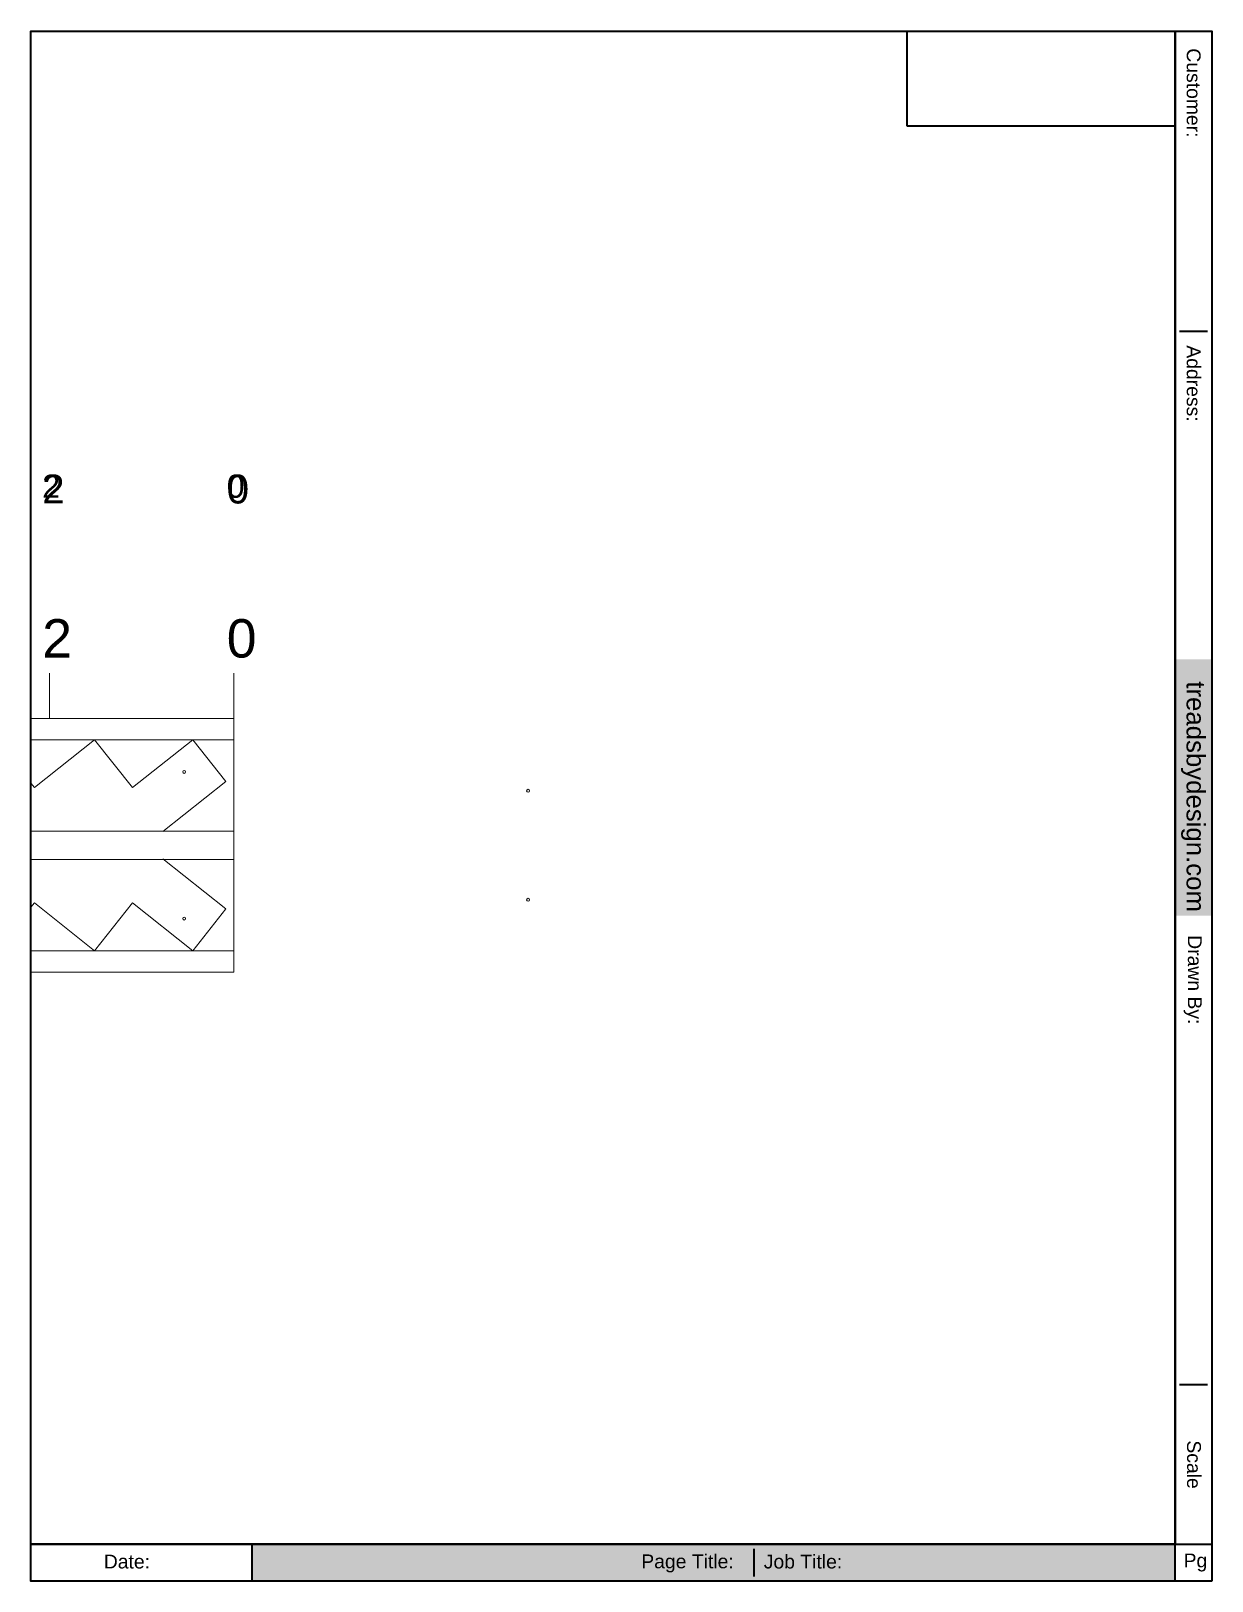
# Paper-space layout 'Portrait Details' of a CAD drawing. Header units: inches. Extents: x 0.1 to 8.1, y 0.1 to 10.6.
# The model-space entities are those that its viewports show. They can reach past a viewport. Long polylines and large blocks are cut down to what shows.
import ezdxf
from ezdxf.enums import TextEntityAlignment as Align

# ---------------------------------------------------------------- set-up
doc = ezdxf.new("R2010")
doc.units = ezdxf.units.IN
doc.header["$MEASUREMENT"] = 0
for name, color, linetype, lineweight in [('Border', 1, 'Continuous', 35), ('Concrete', 40, 'Continuous', 9), ('Dimension', 3, 'Continuous', 9), ('Hole-Framing', 150, 'Continuous', 18), ('Kick', 4, 'Continuous', 9), ('Plywood', 6, 'Continuous', 18), ('Stringer', 7, 'Continuous', 13), ('Stringer @ 19.2', 7, 'Continuous', 13), ('Stringer @ 24', 7, 'Continuous', 13), ('Stringer @ 32', 7, 'Continuous', 13)]:
    doc.layers.add(name, color=color, linetype=linetype, lineweight=lineweight)
doc.styles.add('5-32 Text', font='arial.ttf', dxfattribs={"height": 0.15625})
doc.styles.add('Plot Info', font='arial.ttf', dxfattribs={"height": 0.09375})
picture_1 = doc.add_image_def('image1.png', size_in_pixel=(402, 143))

# ---------------------------------------------------------------- blocks, each defined once
blk = doc.blocks.new('Portrait Details')
at = {"layer": 'Concrete', "style": 'Plot Info'}
for tag, p in [('CUSTOMER_NAME', (7.923, 10.383)), ('ADDRESS', (7.923, 8.371))]:
    blk.add_attdef(tag, text='', height=0.0938, rotation=270, dxfattribs=at).set_placement(p, align=Align.TOP_LEFT)
blk.add_attdef('DRAWN_BY', (7.837, 4.375), '', height=0.0938, rotation=270, dxfattribs=at)
blk.add_attdef('SCALE', text='', height=0.0938, rotation=270, dxfattribs=at).set_placement((7.88, 0.789), align=Align.MIDDLE)
blk.add_attdef('DATE', text='', height=0.0938, dxfattribs=at).set_placement((0.65, 0.132), align=Align.MIDDLE_CENTER)
blk.add_attdef('PG', text='', height=0.0938, dxfattribs=at).set_placement((7.888, 0.125), align=Align.MIDDLE)
at = {"layer": 'Stringer', "color": 7, "true_color": 0xffffff, "style": 'Plot Info'}
blk.add_attdef('PAGE_TITLE', text='', height=0.0938, dxfattribs=at).set_placement((4.797, 0.18), align=Align.TOP_RIGHT)
blk.add_attdef('JOB_TITLE', (4.964, 0.085), '', height=0.0938, dxfattribs=at)
blk = doc.blocks.new('*U17')
at = {"layer": 'Stringer @ 19.2', "insert": (64.7, 0.94), "char_height": 3, "attachment_point": 1, "rotation": 270, "style": '5-32 Text'}
blk.add_mtext_dynamic_manual_height_columns('0', width=8.121, gutter_width=7.5, heights=[0], dxfattribs=at)
at = {"layer": 'Stringer @ 24', "insert": (64.7, 0.94), "char_height": 3.75, "attachment_point": 1, "rotation": 270, "style": '5-32 Text'}
blk.add_mtext_dynamic_manual_height_columns('0', width=10.1513, gutter_width=9.38, heights=[-3.83], dxfattribs=at)
at = {"layer": 'Stringer @ 32', "insert": (45.91, 0.94), "char_height": 5, "attachment_point": 1, "rotation": 270, "style": '5-32 Text'}
blk.add_mtext_dynamic_manual_height_columns('0', width=13.535, gutter_width=12.5, heights=[-5.11], dxfattribs=at)
blk = doc.blocks.new('*U18')
at = {"layer": 'Stringer @ 19.2', "insert": (64.7, 24.94), "char_height": 3, "attachment_point": 1, "rotation": 270, "style": '5-32 Text'}
blk.add_mtext_dynamic_manual_height_columns('2', width=8.121, gutter_width=7.5, heights=[0], dxfattribs=at)
at = {"layer": 'Stringer @ 24', "insert": (64.7, 24.94), "char_height": 3.75, "attachment_point": 1, "rotation": 270, "style": '5-32 Text'}
blk.add_mtext_dynamic_manual_height_columns('2', width=10.1513, gutter_width=9.38, heights=[-3.77], dxfattribs=at)
at = {"layer": 'Stringer @ 32', "insert": (45.91, 24.94), "char_height": 5, "attachment_point": 1, "rotation": 270, "style": '5-32 Text'}
blk.add_mtext_dynamic_manual_height_columns('2', width=13.535, gutter_width=12.5, heights=[-5.02], dxfattribs=at)
blk = doc.blocks.new('jigg')
at = {"layer": 'Kick'}
blk.add_lwpolyline([(18.34, 241), (18.34, 0), (14.66, 0), (14.66, 241)], close=True, dxfattribs=at)
at = {"layer": 'Plywood'}
blk.add_lwpolyline([(0, 241), (0, 0), (33, 0), (33, 241)], close=True, dxfattribs=at)
at = {"layer": 'Stringer'}
for p, q in [((33, 24), (38.89, 24)), ((33, 0), (38.89, 0))]:
    blk.add_line(p, q, dxfattribs=at)
for name in ['*U18', '*U17']:
    blk.add_blockref(name, (0, 0), dxfattribs=at)

msp = doc.modelspace()

# ---------------------------------------------------------------- linework, layer by layer
at = {"layer": 'Dimension'}
for points in [[(0, 18.34), (-206, 18.34), (-206, 30.22), (0, 30.22)], [(0, 14.66), (-206, 14.66), (-206, 2.78), (0, 2.78)]]:
    msp.add_lwpolyline(points, close=True, dxfattribs=at)
for points in [[(-9.25, 18.27), (-1.04, 24.78), (-5.36, 30.22), (-13.19, 24), (-18.13, 30.22), (-25.96, 24), (-30.9, 30.22)], [(-9.25, 14.73), (-1.04, 8.22), (-5.36, 2.78), (-13.19, 9), (-18.13, 2.78), (-25.96, 9), (-30.9, 2.78)]]:
    msp.add_lwpolyline(points, dxfattribs=at)
at = {"layer": 'Stringer'}
for centre in [(-6.48, 26.04), (38.25, 23.59), (38.25, 9.41), (-6.48, 6.96)]:
    msp.add_circle(centre, 0.188, dxfattribs=at)

# ---------------------------------------------------------------- block references
at = {"layer": 'Stringer', "rotation": 89.99999999999999}
msp.add_blockref('jigg', (0, 0), dxfattribs=at)

psp = doc.layouts.new('Portrait Details')

# ---------------------------------------------------------------- hatches: boundary and pattern name
at = {"layer": 'Hole-Framing', "true_color": 0x000000}
for points in [[(8.082, 6.311), (7.832, 6.311), (7.832, 4.576), (8.082, 4.576)], [(7.832, 0.318), (1.579, 0.318), (1.579, 0.068), (7.832, 0.068)]]:
    psp.add_hatch(color=18, dxfattribs=at).paths.add_polyline_path(points)

# ---------------------------------------------------------------- linework, layer by layer
at = {"layer": 'Border'}
for p, q in [((7.832, 0.068), (7.832, 10.568)), ((8.051, 8.532), (7.863, 8.532)), ((8.051, 1.396), (7.863, 1.396)), ((0.082, 0.318), (8.082, 0.318)), ((1.579, 0.318), (1.579, 0.068))]:
    psp.add_line(p, q, dxfattribs=at)
at = {"layer": 'Border', "color": 7, "true_color": 0xffffff}
psp.add_line((4.982, 0.099), (4.982, 0.287), dxfattribs=at)
at = {"layer": 'Border'}
for points in [[(0.082, 10.568), (7.832, 10.568), (7.832, 0.318), (0.082, 0.318)], [(8.082, 0.068), (0.082, 0.068), (0.082, 10.568), (8.082, 10.568)]]:
    psp.add_lwpolyline(points, close=True, dxfattribs=at)

# ---------------------------------------------------------------- block references
at = {"layer": 'Kick'}
psp.add_blockref('Portrait Details', (0.082, 0.068), dxfattribs=at).add_auto_attribs({'DATE': 'Date:', 'PAGE_TITLE': 'Page Title: ', 'JOB_TITLE': 'Job Title:', 'CUSTOMER_NAME': 'Customer:', 'ADDRESS': 'Address:', 'DRAWN_BY': 'Drawn By:', 'SCALE': 'Scale', 'PG': 'Pg'})

# ---------------------------------------------------------------- texts
at = {"layer": 'Hole-Framing', "color": 7, "true_color": 0xffffff, "style": 'Plot Info'}
psp.add_text('treadsbydesign.com', height=0.125, rotation=270, dxfattribs=at).set_placement((7.91, 6.163))

# ---------------------------------------------------------------- pictures from other files: only their frames are drawn
at = {"layer": 'Border'}
image = psp.add_image(picture_1, insert=(6.018, 9.923), size_in_units=(1.814, 0.645), dxfattribs=at)
image.dxf.flags = 7

# ---------------------------------------------------------------- viewports
at = {"layer": 'Kick', "view_target_point": (72.211, 81.436)}
vp = psp.add_viewport(center=(3.957, 5.443), size=(7.75, 10.25), view_center_point=(-24.211, -57.436), view_height=196.8, dxfattribs=at)
vp.dxf.flags = 0x10000  # cut along an outline
vp.dxf.clipping_boundary_handle = psp.add_lwpolyline([(0.082, 10.568), (7.832, 10.568), (7.832, 0.318), (0.082, 0.318)], format="xyb", close=True, dxfattribs={"invisible": 1}).dxf.handle

doc.saveas('drawing.dxf')
